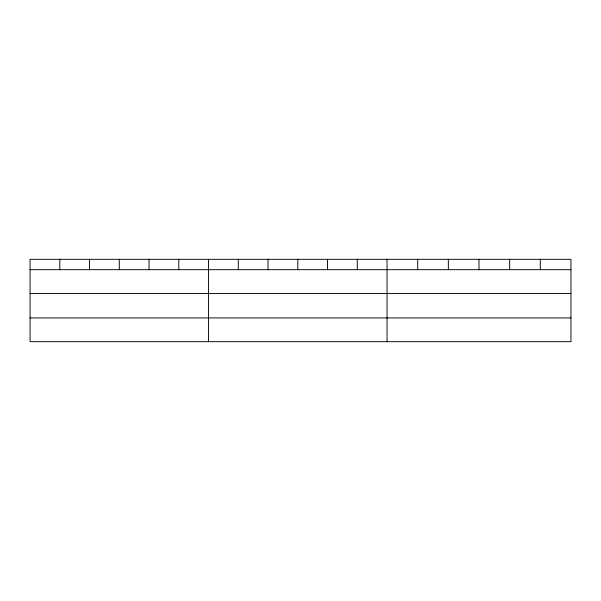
<?xml version="1.0" encoding="UTF-8"?>
<svg xmlns="http://www.w3.org/2000/svg" width="601" height="601" viewBox="0 0 601 601"><rect width="100%" height="100%" fill="white"/><g stroke="black" fill="none" stroke-linecap="round" stroke-linejoin="round"><path stroke-width="0.9" d="M570.95 293.446L570.95 259.316L30.05 259.316L30.05 341.684L570.95 341.684L570.95 293.446L30.05 293.446M30.05 269.684L570.95 269.684M30.05 317.921L570.95 317.921M540.299 259.316L540.299 269.684M509.648 259.316L509.648 269.684M478.997 259.316L478.997 269.684M448.346 259.316L448.346 269.684M417.695 259.316L417.695 269.684M387.044 259.316L387.044 341.684M357.295 259.316L357.295 269.684M327.545 259.316L327.545 269.684M297.795 259.316L297.795 269.684M268.046 259.316L268.046 269.684M238.296 259.316L238.296 269.684M208.547 259.316L208.547 341.684M178.797 259.316L178.797 269.684M149.048 259.316L149.048 269.684M119.299 259.316L119.299 269.684M89.549 259.316L89.549 269.684M59.799 259.316L59.799 269.684"/></g></svg>
